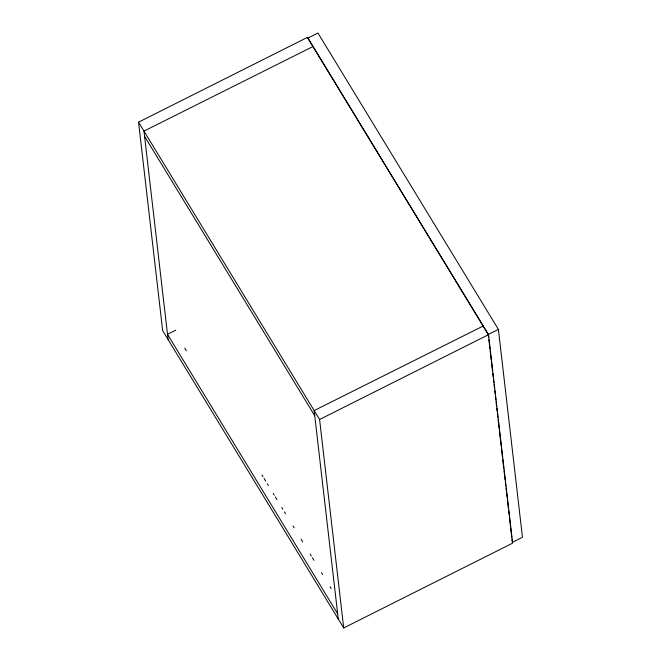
<?xml version="1.0" encoding="UTF-8"?>
<svg xmlns="http://www.w3.org/2000/svg" width="661" height="661" viewBox="0 0 661 661"><rect width="100%" height="100%" fill="white"/><g stroke="black" fill="none" stroke-linecap="round" stroke-linejoin="round"><path stroke-width="0.99" d="M138.546 122.169L307.497 37.355L488.529 334.681L512.647 543.135L343.703 627.95L162.664 330.624L138.546 122.169L319.585 419.495L343.703 627.95M175.76 330.178L167.497 334.326L337.664 613.821M488.264 334.474L498.402 329.385L317.966 33.05L307.836 38.14L488.264 334.474L488.619 337.548M319.585 419.495L488.529 334.681M144.577 136.298L314.752 415.786M184.733 348.116L186.344 350.76M261.946 474.928L263.02 476.688M264.094 478.448L265.697 481.092M267.308 483.736L268.383 485.496M273.208 493.42L274.282 495.18M275.348 496.948L276.959 499.584M281.784 507.516L282.858 509.276M284.47 511.911L285.535 513.68M293.046 526.007L294.12 527.767M301.085 539.219L302.697 541.855M310.199 554.182L311.273 555.951M312.347 557.71L313.958 560.346M321.461 572.682L322.535 574.442M330.046 586.77L331.111 588.53M498.402 329.385L522.454 537.261L512.316 542.351L511.961 539.277M488.859 339.597L489.925 348.81M490.156 350.859L491.222 360.08M491.462 362.129L492.528 371.342M492.767 373.391L493.238 377.489M493.478 379.53L493.833 382.603M494.073 384.652L494.544 388.751M494.783 390.8L495.139 393.865M495.37 395.914L495.849 400.012M496.081 402.062L496.56 406.16M496.791 408.209L497.146 411.274M497.386 413.323L497.857 417.422M498.097 419.471L499.162 428.683M499.402 430.732L501.178 446.092M501.418 448.141L502.484 457.354M502.715 459.403L503.781 468.624M504.021 470.673L505.087 479.886M505.326 481.935L505.797 486.033M506.037 488.074L506.392 491.148M506.632 493.197L507.103 497.295M507.342 499.344L508.408 508.557M508.64 510.606L509.119 514.704M509.35 516.753L510.416 525.966M510.656 528.015L511.721 537.228M483.133 326.055L314.149 410.58L338.267 619.027M312.959 46.559L143.982 131.093L168.101 339.539"/></g></svg>
